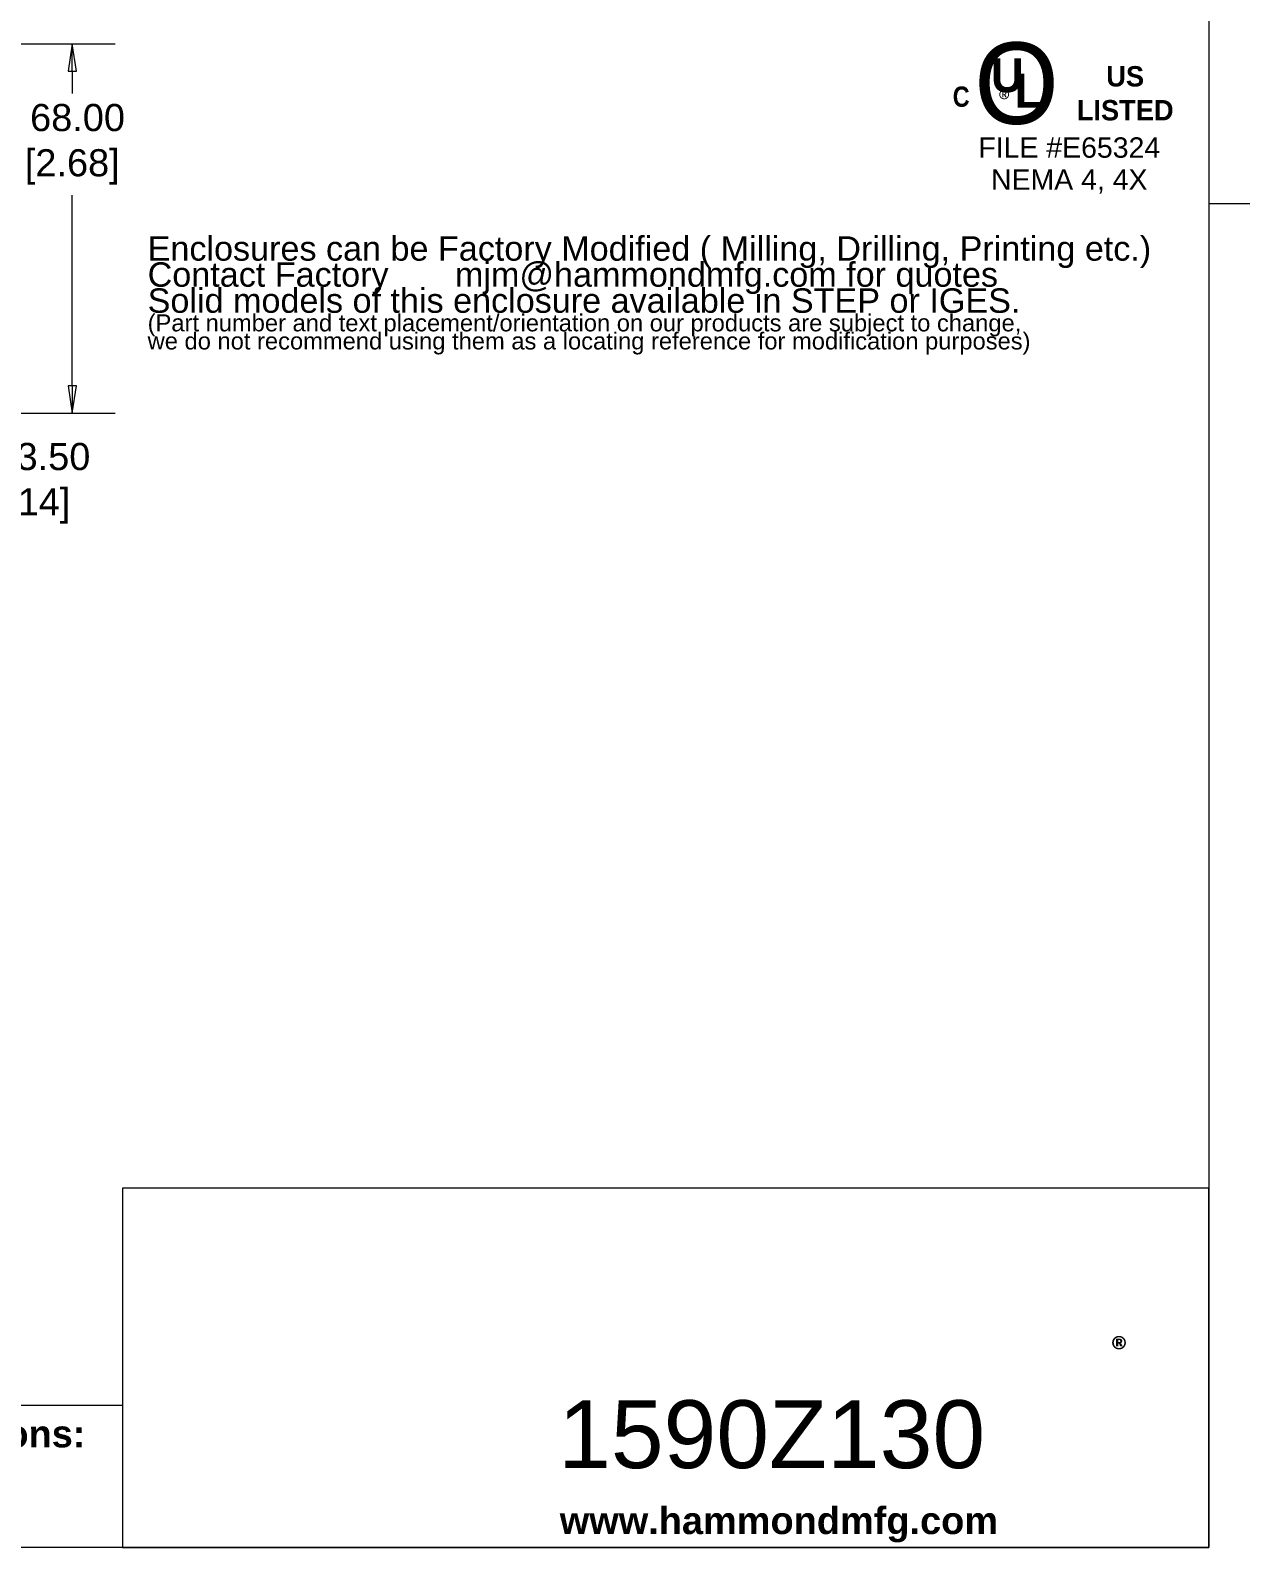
# Model space of a CAD drawing. Header units: millimetres. Extents: x 11 to 684, y 15 to 525.
# Drawn here: x 459.3 to 683.8, y 22.2 to 301.8 of the extents above; entities that cross this region are included whole.
import ezdxf

# ---------------------------------------------------------------- set-up
doc = ezdxf.new("R2010")
doc.units = ezdxf.units.MM
doc.header["$LTSCALE"] = 2.5
for name, color, linetype, lineweight in [('Dimension (ANSI)', 7, 'Continuous', 9), ('Sketch Geometry (ANSI)', 7, 'Continuous', 9), ('Symbol (ANSI)', 7, 'Continuous', 9)]:
    doc.layers.add(name, color=color, linetype=linetype, lineweight=lineweight)
doc.styles.add('Note Text (ANSI)', font='arial.ttf')
doc.styles.add('Text Style20', font='arial.ttf')
doc.dimstyles.new('Default - mm (ANSI)', dxfattribs={"dimscale": 2.5, "dimtxt": 2, "dimasz": 2, "dimexe": 3.175, "dimexo": 1, "dimgap": 0.8, "dimtad": 0, "dimtih": 1, "dimtoh": 1, "dimrnd": 1e-08, "dimzin": 4, "dimdsep": 46, "dimtxsty": 'Note Text (ANSI)', "dimblk": 'Filled-1', "dimcen": 0.09, "dimdle": 10, "dimclrd": 256, "dimclre": 256, "dimclrt": 256, "dimadec": 1, "dimazin": 0, "dimtfac": 1.524, "dimtofl": 0, "dimtmove": 0, "dimatfit": 3, "dimfxl": 0, "dimtolj": 1, "dimtzin": 0, "dimlwd": -1, "dimlwe": -1, "dimarcsym": 0})

# ---------------------------------------------------------------- blocks, each defined once
blk = doc.blocks.new('UL')
at = {"layer": 'Symbol (ANSI)', "attachment_point": 5, "style": 'Note Text (ANSI)'}
for s, insert, char_height, width in [('\\fCentury Gothic|b0|i0;\\H6.0000;O', (-3.94, 2.45), 6, 7.6251), ('\\fCentury Gothic|b1|i0;\\H1.5000;US LISTED', (4.06, 1.74), 1.5, 9.0223)]:
    blk.add_mtext(s, dxfattribs=dict(at, insert=insert, char_height=char_height, width=width))
for s, insert, char_height in [('\\fCentury Gothic|b1|i0;\\H2.5000;U', (-4.62, 3.06), 2.5), ('\\fSwis721 Cn BT|b1|i0;\\H1.5000;C\\fSwis721 Cn BT|b1|i0;\\H2.0000;\\P', (-8.02, 1.49), 1.5), ('\\fCentury Gothic|b1|i0;\\H2.5000;L', (-3.06, 1.94), 2.5), ('\\fCalibri|b0|i0;\\H1.5000;®', (-4.69, 1.15), 1.5)]:
    blk.add_mtext(s, dxfattribs=dict(at, insert=insert, char_height=char_height))
at = {"layer": 'Symbol (ANSI)', "insert": (-0.06, -3.57), "char_height": 1.5, "attachment_point": 5, "line_spacing_factor": 0.944221, "style": 'Note Text (ANSI)'}
blk.add_mtext('\\fArial|b0|i0;\\H1.5000;FILE #E65324\\PNEMA 4, 4X', dxfattribs=at)
blk = doc.blocks.new('Title Blocks HAMMOND')
at = {"layer": 'Sketch Geometry (ANSI)'}
for p, q in [((274.4, 31.5), (194.4, 31.5)), ((194.4, 31.5), (194.4, 5)), ((274.4, 5), (274.4, 31.5)), ((173.4, 15.5), (194.4, 15.5)), ((194.4, 15.5), (194.4, 5)), ((194.4, 5), (173.4, 5)), ((194.4, 5), (274.4, 5))]:
    blk.add_line(p, q, dxfattribs=at)
at = {"layer": 'Symbol (ANSI)', "insert": (267.22, 20.45), "char_height": 2, "attachment_point": 1, "style": 'Note Text (ANSI)'}
blk.add_mtext('\\fCalibri|b1|i0;\\H2.0000;®\\fCalibri|b1|i0;\\H21.7410;\\P', dxfattribs=at)
at = {"layer": 'Symbol (ANSI)', "insert": (174.9, 9.94), "char_height": 2, "width": 30.7233, "attachment_point": 4, "line_spacing_factor": 0.944221, "style": 'Note Text (ANSI)'}
blk.add_mtext('\\fArial|b1|i0;\\H2.0000;Dimensions:\\fArial|b0|i0;\\H2.0000;\\Pmm\\P[inches]', dxfattribs=at)
at = {"layer": 'Symbol (ANSI)', "insert": (226.6, 6.69), "char_height": 2, "width": 32.2927, "attachment_point": 4, "style": 'Note Text (ANSI)'}
blk.add_mtext('\\fArial|b1|i0;\\H2.0000;www.hammondmfg.com', dxfattribs=at)
at = {"layer": 'Symbol (ANSI)', "style": 'Text Style20'}
blk.add_attdef('<TITLE>_001', (226.48, 10.86), '', height=5, dxfattribs=at)
blk = doc.blocks.new('Borders Default Border')
at = {"layer": 'Sketch Geometry (ANSI)'}
blk.add_line((270.51, 107.95), (273.53, 107.95), dxfattribs=at)
at = {"layer": 'Sketch Geometry (ANSI)', "flags": 128}
blk.add_lwpolyline([(8.89, 8.89), (8.89, 207.01), (270.51, 207.01), (270.51, 8.89), (8.89, 8.89)], dxfattribs=at)
blk = doc.blocks.new('Filled-1')
at = {"color": 0}
for p, q in [((0, 0), (-1, 0.15)), ((-1, 0.15), (-1, -0.15)), ((-1, 0), (0, 0)), ((-1, -0.15), (0, 0))]:
    blk.add_line(p, q, dxfattribs=at)
at = {"color": 0, "flags": 128}
blk.add_lwpolyline([(-1, -0.15), (0, 0), (-1, 0.15), (-1, -0.15)], dxfattribs=at)
at = {"color": 0}
blk.add_solid([(-1, -0.15), (0, 0), (-1, 0.15), (-1, -0.15)], dxfattribs=at)
blk = doc.blocks.new('*D21')
at = {"layer": 'Defpoints', "color": 0, "transparency": 16777216}
for p in [(424.91, 299.25), (424.9, 231.25), (467.01, 231.25)]:
    blk.add_point(p, dxfattribs=at)
at = {"layer": 'Dimension (ANSI)', "transparency": 16777216}
for p, q in [((427.41, 299.25), (474.94, 299.25)), ((467.01, 294.25), (467.01, 290.16)), ((467.01, 236.25), (467.01, 271.4)), ((427.4, 231.25), (474.94, 231.25))]:
    blk.add_line(p, q, dxfattribs=at)
at = {"layer": 'Dimension (ANSI)', "transparency": 16777216, "xscale": 5, "yscale": 5, "zscale": 5}
for p, rotation in [((467.01, 299.25), 90), ((467.01, 231.25), 270)]:
    blk.add_blockref('Filled-1', p, dxfattribs=dict(at, rotation=rotation))
at = {"layer": 'Dimension (ANSI)', "transparency": 16777216, "insert": (467.01, 280.78), "char_height": 5, "attachment_point": 5, "style": 'Note Text (ANSI)'}
blk.add_mtext('\\A1; 68.00\\P[2.68]', dxfattribs=at)
blk = doc.blocks.new('*D35')
at = {"layer": 'Defpoints', "color": 0, "transparency": 16777216}
for p in [(432.41, 232.69), (434.39, 229.81)]:
    blk.add_point(p, dxfattribs=at)
at = {"layer": 'Dimension (ANSI)', "transparency": 16777216}
for p, q in [((433.17, 231.25), (433.62, 231.25)), ((433.4, 231.03), (433.4, 231.48)), ((442.27, 218.33), (437.22, 225.69)), ((447.55, 218.33), (442.27, 218.33))]:
    blk.add_line(p, q, dxfattribs=at)
at = {"layer": 'Dimension (ANSI)', "transparency": 16777216, "xscale": 5, "yscale": 5, "zscale": 5, "rotation": 124.4680677703151}
blk.add_blockref('Filled-1', (434.39, 229.81), dxfattribs=at)
at = {"layer": 'Dimension (ANSI)', "transparency": 16777216, "insert": (459.87, 218.33), "char_height": 5, "attachment_point": 5, "style": 'Note Text (ANSI)'}
blk.add_mtext('\\A1; ∅3.50\\P[.14]', dxfattribs=at)

msp = doc.modelspace()

# ---------------------------------------------------------------- block references
at = {"xscale": 2.5, "yscale": 2.5, "zscale": 2.5}
for name, p in [('Borders Default Border', (0, 0)), ('UL', (650.748, 285.799))]:
    msp.add_blockref(name, p, dxfattribs=at)
msp.add_blockref('Title Blocks HAMMOND', (-9.725, 9.725), dxfattribs=at).add_auto_attribs({'<TITLE>_001': '1590Z130'})

# ---------------------------------------------------------------- texts
at = {"layer": 'Symbol (ANSI)', "color": 5, "true_color": 0x0000ff, "insert": (480.89, 250.56), "char_height": 5, "width": 185.75964, "attachment_point": 4, "line_spacing_factor": 0.639812, "style": 'Note Text (ANSI)'}
msp.add_mtext('{\\H0.9x;Enclosures can be Factory Modified ( Milling, Drilling, Printing etc.)\\PContact Factory       mjm@hammondmfg.com for quotes\\H1.5042x; \\H0.66482x;\\PSolid models of this enclosure available in STEP or IGES.\\H1.571x; \\H0.67192x;\\P\\H0.65789x;(Part number and text placement/orientation on our products are subject to change,\\H1.8285x; \\H0.5469x;\\Pwe do not recommend using them as a locating reference for modification purposes)\\fCalibri|b0|i0|c0|p34;\\H1.5141x; \\H0.66046x;\\P\\H1.4509x; }', dxfattribs=at)

# ---------------------------------------------------------------- dimensions: what is measured, and where the dimension line sits
at = {"layer": 'Dimension (ANSI)'}
dim = msp.add_linear_dim(base=(467.006, 231.251), p1=(424.914, 299.251), p2=(424.899, 231.251), angle=270, text=' <>\\X[2.68]', dimstyle='Default - mm (ANSI)', override={"dimgap": 0.8, "dimdec": 2, "dimpost": '\\X', "dimtol": 0, "dimlim": 0, "dimtp": 0, "dimtm": 0, "dimtdec": 2, "dimatfit": 1}, dxfattribs=at)
dim.commit()
dim.dimension.update_dxf_attribs({"geometry": '*D21', "text_midpoint": (467.006, 280.778), "dimtype": 160})
dim = msp.add_diameter_dim_2p(p1=(432.409, 232.693), p2=(434.39, 229.808), text=' <>\\X[.14]', dimstyle='Default - mm (ANSI)', override={"dimgap": 0.8, "dimdec": 2, "dimlfac": 1, "dimpost": '\\X', "dimtol": 0, "dimlim": 0, "dimtp": 0, "dimtm": 0, "dimtdec": 2}, dxfattribs=at)
dim.commit()
dim.dimension.update_dxf_attribs({"geometry": '*D35', "text_midpoint": (459.866, 218.329), "dimtype": 163})

doc.saveas('drawing.dxf')
